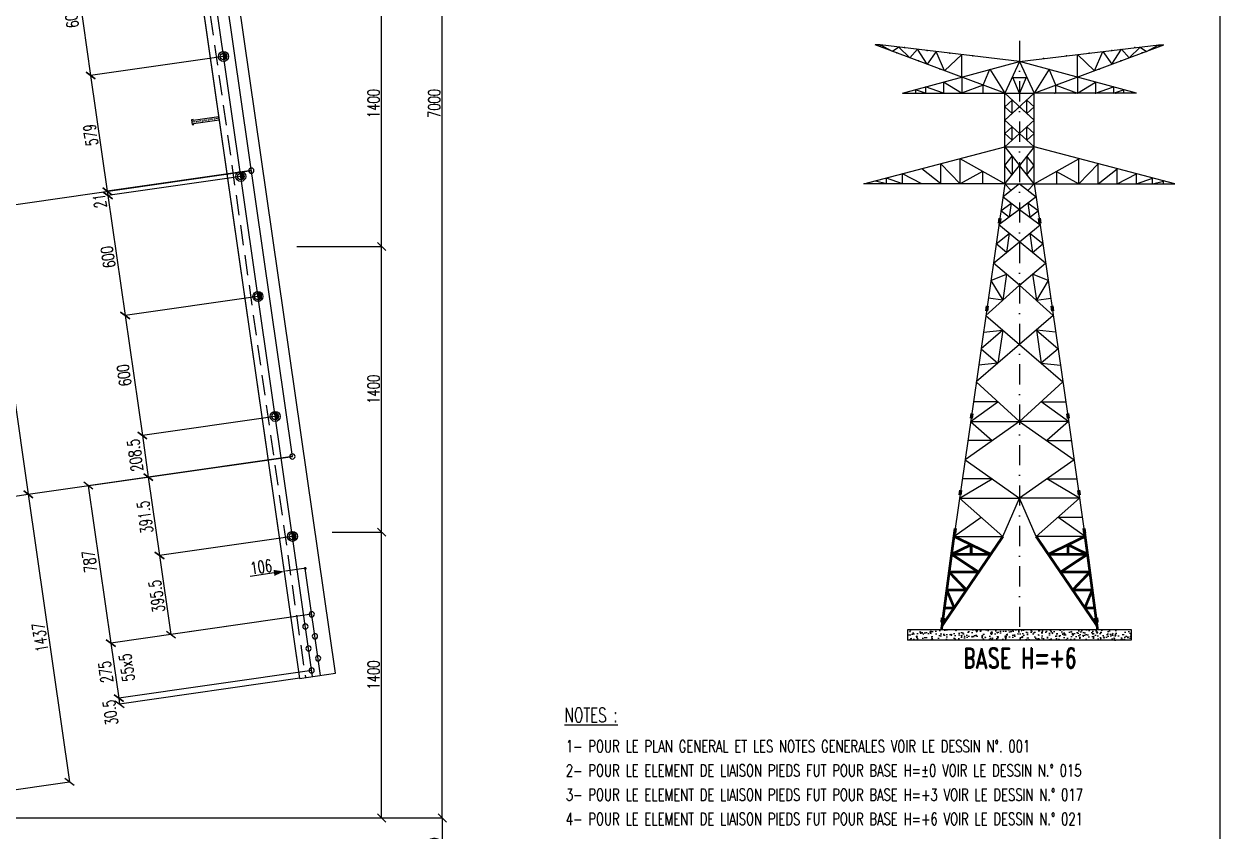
# Model space of a CAD drawing. Extents: x 106643 to 122863, y -59241 to -47761.
# Drawn here: x 116946 to 122863, y -56410 to -52414 of the extents above; entities that cross this region are included whole.
import ezdxf

# ---------------------------------------------------------------- set-up
doc = ezdxf.new("R2010")
doc.units = 0
doc.header["$LTSCALE"] = 200
doc.header["$MEASUREMENT"] = 0
doc.linetypes.add('DASHDOT', pattern=[1, 0.5, -0.25, 0, -0.25])
doc.linetypes.add('DASHED', pattern=[0.75, 0.5, -0.25])
doc.layers.get('0').update_dxf_attribs({"linetype": 'CONTINUOUS'})
for name, color, linetype in [('ASSI', 3, 'CONTINUOUS'), ('Echelon', 3, 'CONTINUOUS'), ('FORI', 2, 'CONTINUOUS'), ('LINEA_ANG', 2, 'CONTINUOUS'), ('LM', 7, 'CONTINUOUS'), ('LS', 7, 'CONTINUOUS'), ('MZ', 6, 'DASHDOT'), ('NOTATION', 2, 'CONTINUOUS'), ('QT_MAL', 7, 'CONTINUOUS'), ('QT_MPR', 7, 'CONTINUOUS'), ('QT_MSP', 7, 'CONTINUOUS'), ('TRAT-Y', 7, 'DASHED')]:
    doc.layers.add(name, color=color, linetype=linetype)
doc.styles.add('QUOTE', font='ROMANS8.SHX', dxfattribs={"width": 0.7})
doc.styles.add('RD', font='ROMAND8.SHX', dxfattribs={"width": 0.7})
doc.styles.add('RS', font='ROMANS8.shx', dxfattribs={"width": 0.7})
doc.styles.get("Standard").update_dxf_attribs({"font": 'ROMANS8.SHX', "width": 0.7})
doc.dimstyles.new('FRECCE1', dxfattribs={"dimtxt": 60, "dimasz": 6.66, "dimexe": 0, "dimexo": 0, "dimgap": 1, "dimtad": 1, "dimdec": 0, "dimzin": 0, "dimdsep": 46, "dimtxsty": 'RS', "dimblk1": 'QUOTP', "dimblk2": 'QUOTF', "dimsah": 1, "dimcen": 0, "dimclrd": 2, "dimclre": 2, "dimclrt": 7, "dimadec": 0, "dimazin": 0, "dimtfac": 1, "dimtdec": 0, "dimtix": 1, "dimtmove": 2, "dimatfit": 3, "dimldrblk": 'QUOTP', "dimfxl": 1, "dimtolj": 1, "dimtzin": 0, "dimarcsym": 0})
doc.dimstyles.new('TRATTO_20', dxfattribs={"dimscale": 0, "dimtxt": 60, "dimasz": 40, "dimexe": 0, "dimexo": 0, "dimgap": 10, "dimtad": 1, "dimrnd": 0.5, "dimdsep": 46, "dimtxsty": 'RS', "dimblk1": 'OBLIQUE', "dimblk2": 'OBLIQUE', "dimsah": 1, "dimcen": 0.09, "dimclrd": 2, "dimclre": 2, "dimclrt": 7, "dimadec": 0, "dimazin": 0, "dimtfac": 1, "dimtix": 1, "dimtmove": 2, "dimatfit": 3, "dimfxl": 1, "dimtolj": 1, "dimtzin": 0, "dimarcsym": 0})

# ---------------------------------------------------------------- blocks, each defined once
blk = doc.blocks.new('16')
blk.add_circle((0, 0), 1)
blk = doc.blocks.new('ASSE98')
blk.add_line((0, 0), (1, 0))
at = {"color": 7, "style": 'QUOTE', "width": 0.5, "flags": 1}
for tag, p in [('TI', (1.38308, 6.82731)), ('DI_S', (1.38308, 6.42178)), ('D_S', (1.38308, 6.02092)), ('E_S', (1.38308, 5.68065)), ('NFORI', (1.36454, 5.29792)), ('ALAR', (1.36349, 4.93246)), ('FAM', (1.3775, 4.54645)), ('ALA', (1.38308, 4.19257)), ('DISP2', (1.38308, 3.84971)), ('DISP1', (1.38308, 3.50686)), ('PINZAF', (1.38308, 3.164)), ('PINZAI', (1.38308, 2.82114)), ('TRP', (1.38308, 2.47829)), ('NP', (1.38308, 2.13543)), ('SV', (1.38308, 1.79257)), ('PESO', (1.38308, 1.44971)), ('QUA', (1.38308, 1.10686)), ('LUN', (1.38308, 0.764)), ('PROF', (1.38308, 0.42114)), ('POS', (1.38308, 0.07829))]:
    blk.add_attdef(tag, p, '', height=0.2, dxfattribs=at)
at = {"color": 7, "flags": 1}
for tag, p in [('LAV1', (3.07431, 6.82847)), ('LAV2', (3.07431, 6.49513)), ('LAV3', (3.07431, 6.1618)), ('LAV4', (3.07431, 5.82847)), ('LAV5', (3.07431, 5.49513)), ('LAV6', (3.07431, 5.1618)), ('LAV7', (3.07431, 4.82847)), ('LAV8', (3.07431, 4.49513)), ('LAV9', (3.07431, 4.1618)), ('LAV10', (3.07431, 3.82847))]:
    blk.add_attdef(tag, p, '', height=0.2, dxfattribs=at)
blk = doc.blocks.new('_OBLIQUE')
at = {"color": 0, "linetype": 'ByBlock'}
blk.add_line((-0.5, -0.5), (0.5, 0.5), dxfattribs=at)
blk = doc.blocks.new('*D24')
at = {"layer": 'QT_MPR', "color": 2, "lineweight": -2, "transparency": 16777216}
for p, q in [((115458.2, -53515.5), (116764.8, -53328)), ((116764.8, -53328), (116967.8, -54742.6)), ((115661.2, -54930.1), (116967.8, -54742.6))]:
    blk.add_line(p, q, dxfattribs=at)
at = {"layer": 'QT_MPR', "color": 2, "lineweight": -2, "transparency": 16777216, "xscale": 40, "yscale": 40, "zscale": 40}
for p, rotation in [((116764.8, -53328), 98.16615670567579), ((116967.8, -54742.6), 278.1661567056758)]:
    blk.add_blockref('_OBLIQUE', p, dxfattribs=dict(at, rotation=rotation))
at = {"layer": 'QT_MPR', "color": 7, "transparency": 16777216, "insert": (116819.3, -54036.6), "char_height": 60, "attachment_point": 5, "rotation": 98.16616, "style": 'RS'}
blk.add_mtext('\\A1;1429.5', dxfattribs=at)
blk = doc.blocks.new('*D23')
at = {"layer": 'QT_MPR', "color": 2, "lineweight": -2, "transparency": 16777216}
for p, q in [((115661.2, -54930.1), (116967.8, -54742.6)), ((116967.8, -54742.6), (117172, -56165.2)), ((115920.8, -56344.7), (117172, -56165.2))]:
    blk.add_line(p, q, dxfattribs=at)
at = {"layer": 'QT_MPR', "color": 2, "lineweight": -2, "transparency": 16777216, "xscale": 40, "yscale": 40, "zscale": 40}
for p, rotation in [((116967.8, -54742.6), 98.16615670567579), ((117172, -56165.2), 278.1661567056758)]:
    blk.add_blockref('_OBLIQUE', p, dxfattribs=dict(at, rotation=rotation))
at = {"layer": 'QT_MPR', "color": 7, "transparency": 16777216, "insert": (117026.8, -55450.9), "char_height": 60, "attachment_point": 5, "rotation": 98.16616, "style": 'RS'}
blk.add_mtext('\\A1;1437', dxfattribs=at)
blk = doc.blocks.new('*D45')
at = {"layer": 'QT_MPR', "color": 2, "lineweight": -2, "transparency": 16777216}
for p, q in [((118274.4, -54555.1), (117264.8, -54700)), ((117264.8, -54700), (117376.6, -55479.2)), ((118370.4, -55336.6), (117376.6, -55479.2))]:
    blk.add_line(p, q, dxfattribs=at)
at = {"layer": 'QT_MPR', "color": 2, "lineweight": -2, "transparency": 16777216, "xscale": 40, "yscale": 40, "zscale": 40}
for p, rotation in [((117264.8, -54700), 98.16615670567579), ((117376.6, -55479.2), 278.1661567056758)]:
    blk.add_blockref('_OBLIQUE', p, dxfattribs=dict(at, rotation=rotation))
at = {"layer": 'QT_MPR', "color": 7, "transparency": 16777216, "insert": (117271.2, -55075.2), "char_height": 60, "attachment_point": 5, "rotation": 98.16616, "style": 'RS'}
blk.add_mtext('\\A1;787', dxfattribs=at)
blk = doc.blocks.new('*D46')
at = {"layer": 'QT_MPR', "color": 2, "lineweight": -2, "transparency": 16777216}
for p, q in [((118370.4, -55336.6), (117376.6, -55479.2)), ((117376.6, -55479.2), (117415.7, -55751.4)), ((118369.9, -55614.5), (117415.7, -55751.4))]:
    blk.add_line(p, q, dxfattribs=at)
at = {"layer": 'QT_MPR', "color": 2, "lineweight": -2, "transparency": 16777216, "xscale": 40, "yscale": 40, "zscale": 40}
for p, rotation in [((117376.6, -55479.2), 98.16615670567579), ((117415.7, -55751.4), 278.1661567056758)]:
    blk.add_blockref('_OBLIQUE', p, dxfattribs=dict(at, rotation=rotation))
at = {"layer": 'QT_MPR', "color": 7, "transparency": 16777216, "insert": (117454.9, -55599.8), "char_height": 60, "attachment_point": 5, "rotation": 98.16616, "style": 'RS'}
blk.add_mtext('\\A1;55x5', dxfattribs=at)
blk = doc.blocks.new('*D47')
at = {"layer": 'QT_MPR', "color": 2, "lineweight": -2, "transparency": 16777216}
for p, q in [((118370.4, -55336.6), (117376.6, -55479.2)), ((117376.6, -55479.2), (117415.7, -55751.4)), ((118369.9, -55614.5), (117415.7, -55751.4))]:
    blk.add_line(p, q, dxfattribs=at)
at = {"layer": 'QT_MPR', "color": 2, "lineweight": -2, "transparency": 16777216, "xscale": 40, "yscale": 40, "zscale": 40}
for p, rotation in [((117376.6, -55479.2), 98.16615670567579), ((117415.7, -55751.4), 278.1661567056758)]:
    blk.add_blockref('_OBLIQUE', p, dxfattribs=dict(at, rotation=rotation))
at = {"layer": 'QT_MPR', "color": 7, "transparency": 16777216, "insert": (117350.9, -55621.9), "char_height": 60, "attachment_point": 5, "rotation": 98.16616, "style": 'RS'}
blk.add_mtext('\\A1;275', dxfattribs=at)
blk = doc.blocks.new('*D48')
at = {"layer": 'QT_MPR', "color": 2, "lineweight": -2, "transparency": 16777216}
for p, q in [((118369.9, -55614.5), (117415.7, -55751.4)), ((118310.8, -55653.2), (117419.9, -55781.1)), ((117415.7, -55751.4), (117419.9, -55781.1))]:
    blk.add_line(p, q, dxfattribs=at)
at = {"layer": 'QT_MPR', "color": 2, "lineweight": -2, "transparency": 16777216, "xscale": 40, "yscale": 40, "zscale": 40}
for p, rotation in [((117415.7, -55751.4), 98.16615670567579), ((117419.9, -55781.1), 278.1661567056758)]:
    blk.add_blockref('_OBLIQUE', p, dxfattribs=dict(at, rotation=rotation))
at = {"layer": 'QT_MPR', "color": 7, "transparency": 16777216, "insert": (117373.8, -55822.8), "char_height": 60, "attachment_point": 5, "rotation": 98.16616, "style": 'RS'}
blk.add_mtext('\\A1;30.5', dxfattribs=at)
blk = doc.blocks.new('*D65')
at = {"layer": 'LS', "color": 2, "lineweight": -2, "transparency": 16777216}
for p, q in [((115920.8, -56344.7), (119016, -56344.7)), ((119016, -56344.7), (119016, -56646.4)), ((118131.5, -56646.4), (119016, -56646.4))]:
    blk.add_line(p, q, dxfattribs=at)
at = {"layer": 'LS', "color": 2, "lineweight": -2, "transparency": 16777216, "xscale": 40, "yscale": 40, "zscale": 40}
for p, rotation in [((119016, -56344.7), 90), ((119016, -56646.4), 270)]:
    blk.add_blockref('_OBLIQUE', p, dxfattribs=dict(at, rotation=rotation))
at = {"layer": 'LS', "color": 7, "transparency": 16777216, "insert": (118976, -56495.6), "char_height": 60, "attachment_point": 5, "rotation": 90, "style": 'RS'}
blk.add_mtext('\\A1;300', dxfattribs=at)
blk = doc.blocks.new('*D66')
at = {"layer": 'LS', "color": 2, "lineweight": -2, "transparency": 16777216}
for p, q in [((118471.8, -54930.1), (118716, -54930.1)), ((118716, -56344.7), (118716, -54930.1)), ((115920.8, -56344.7), (118716, -56344.7))]:
    blk.add_line(p, q, dxfattribs=at)
at = {"layer": 'LS', "color": 2, "lineweight": -2, "transparency": 16777216, "xscale": 40, "yscale": 40, "zscale": 40}
for p, rotation in [((118716, -54930.1), 90), ((118716, -56344.7), 270)]:
    blk.add_blockref('_OBLIQUE', p, dxfattribs=dict(at, rotation=rotation))
at = {"layer": 'LS', "color": 7, "transparency": 16777216, "insert": (118676, -55637.4), "char_height": 60, "attachment_point": 5, "rotation": 90, "style": 'RS'}
blk.add_mtext('\\A1;1400', dxfattribs=at)
blk = doc.blocks.new('*D67')
at = {"layer": 'LS', "color": 2, "lineweight": -2, "transparency": 16777216}
for p, q in [((118296.6, -53515.5), (118716, -53515.5)), ((118716, -54930.1), (118716, -53515.5)), ((118471.8, -54930.1), (118716, -54930.1))]:
    blk.add_line(p, q, dxfattribs=at)
at = {"layer": 'LS', "color": 2, "lineweight": -2, "transparency": 16777216, "xscale": 40, "yscale": 40, "zscale": 40}
for p, rotation in [((118716, -53515.5), 90), ((118716, -54930.1), 270)]:
    blk.add_blockref('_OBLIQUE', p, dxfattribs=dict(at, rotation=rotation))
at = {"layer": 'LS', "color": 7, "transparency": 16777216, "insert": (118676, -54222.8), "char_height": 60, "attachment_point": 5, "rotation": 90, "style": 'RS'}
blk.add_mtext('\\A1;1400', dxfattribs=at)
blk = doc.blocks.new('*D68')
at = {"layer": 'LS', "color": 2, "lineweight": -2, "transparency": 16777216}
for p, q in [((118132.2, -52100.8), (118716, -52100.8)), ((118716, -53515.5), (118716, -52100.8)), ((118296.6, -53515.5), (118716, -53515.5))]:
    blk.add_line(p, q, dxfattribs=at)
at = {"layer": 'LS', "color": 2, "lineweight": -2, "transparency": 16777216, "xscale": 40, "yscale": 40, "zscale": 40}
for p, rotation in [((118716, -52100.8), 90), ((118716, -53515.5), 270)]:
    blk.add_blockref('_OBLIQUE', p, dxfattribs=dict(at, rotation=rotation))
at = {"layer": 'LS', "color": 7, "transparency": 16777216, "insert": (118676, -52808.1), "char_height": 60, "attachment_point": 5, "rotation": 90, "style": 'RS'}
blk.add_mtext('\\A1;1400', dxfattribs=at)
blk = doc.blocks.new('*D71')
at = {"layer": 'LS', "color": 2, "lineweight": -2, "transparency": 16777216}
for p, q in [((117753.7, -49271.5), (119016, -49271.5)), ((119016, -56344.7), (119016, -49271.5)), ((115920.8, -56344.7), (119016, -56344.7))]:
    blk.add_line(p, q, dxfattribs=at)
at = {"layer": 'LS', "color": 2, "lineweight": -2, "transparency": 16777216, "xscale": 40, "yscale": 40, "zscale": 40}
for p, rotation in [((119016, -49271.5), 90), ((119016, -56344.7), 270)]:
    blk.add_blockref('_OBLIQUE', p, dxfattribs=dict(at, rotation=rotation))
at = {"layer": 'LS', "color": 7, "transparency": 16777216, "insert": (118976, -52808.1), "char_height": 60, "attachment_point": 5, "rotation": 90, "style": 'RS'}
blk.add_mtext('\\A1;7000', dxfattribs=at)
blk = doc.blocks.new('P20')
at = {"color": 0}
for p, q in [((0, 0.98), (0.02, 1)), ((0, 0.94), (0.06, 1)), ((1, -0.01), (0, 0.99)), ((0, 0.89), (0.1, 0.99)), ((0, 0.85), (0.14, 0.99)), ((0, 0.8), (0.18, 0.98)), ((0, 0.76), (0.22, 0.98)), ((0, 0.71), (0.25, 0.97)), ((0, 0.67), (0.29, 0.96)), ((1, -0.05), (0, 0.95)), ((0, 0.62), (0.32, 0.95)), ((0, 0.58), (0.36, 0.93)), ((0, 0.53), (0.39, 0.92)), ((0, 0.49), (0.42, 0.91)), ((1, -0.09), (0, 0.9)), ((0, 0.44), (0.45, 0.89)), ((0, 0.4), (0.48, 0.88)), ((0.99, -0.13), (0, 0.86)), ((0, 0.35), (0.51, 0.86)), ((0, 0.31), (0.54, 0.84)), ((0, 0.26), (0.56, 0.83)), ((0.99, -0.17), (0, 0.81)), ((0, 0.22), (0.59, 0.81)), ((0, 0.17), (0.61, 0.79)), ((0.98, -0.21), (0, 0.77)), ((0, 0.13), (0.64, 0.77)), ((0, 0.08), (0.66, 0.75)), ((0, 0.04), (0.69, 0.73)), ((0.97, -0.25), (0, 0.72)), ((0, -0.01), (0.71, 0.7)), ((0.96, -0.28), (0, 0.68)), ((0, -0.05), (0.73, 0.68)), ((0, -0.1), (0.75, 0.66)), ((0.95, -0.32), (0, 0.63)), ((0, -0.14), (0.77, 0.63)), ((0, -0.19), (0.79, 0.61)), ((0.94, -0.35), (0, 0.59)), ((0, -0.23), (0.81, 0.58)), ((0, -0.28), (0.83, 0.56)), ((0.92, -0.38), (0, 0.54)), ((0, -0.32), (0.85, 0.53)), ((0.91, -0.41), (0, 0.5)), ((0, -0.36), (0.87, 0.5)), ((0, -0.41), (0.88, 0.47)), ((0.9, -0.44), (0, 0.45)), ((0, -0.45), (0.9, 0.44)), ((0.88, -0.47), (0, 0.41)), ((0, -0.5), (0.91, 0.41)), ((0, -0.54), (0.92, 0.38)), ((0.87, -0.5), (0, 0.36)), ((0, -0.59), (0.94, 0.35)), ((0.85, -0.53), (0, 0.32)), ((0, -0.63), (0.95, 0.31)), ((0, -0.68), (0.96, 0.28)), ((0.83, -0.56), (0, 0.27)), ((0, -0.72), (0.97, 0.25)), ((0.81, -0.58), (0, 0.23)), ((0, -0.77), (0.98, 0.21)), ((0.79, -0.61), (0, 0.18)), ((0, -0.81), (0.99, 0.17)), ((0.77, -0.63), (0, 0.14)), ((0, -0.86), (0.99, 0.13)), ((0.75, -0.66), (0, 0.09)), ((0, -0.9), (1, 0.09)), ((0.73, -0.68), (0, 0.05)), ((0, -0.95), (1, 0.05)), ((0.71, -0.7), (0, 0.01)), ((0, -0.99), (1, 0.01)), ((1, 0.04), (0.04, 1)), ((1, 0.09), (0.09, 1)), ((0.99, 0.14), (0.14, 0.99)), ((0.98, 0.19), (0.19, 0.98)), ((0.97, 0.25), (0.25, 0.97)), ((0.95, 0.31), (0.31, 0.95)), ((0.92, 0.38), (0.38, 0.92)), ((0.88, 0.47), (0.47, 0.88)), ((0.81, 0.59), (0.59, 0.81)), ((0.69, -0.73), (0, -0.04)), ((0.66, -0.75), (0, -0.08)), ((0.64, -0.77), (0, -0.13)), ((0.61, -0.79), (0, -0.17)), ((0.59, -0.81), (0, -0.22)), ((0.56, -0.83), (0, -0.26)), ((0.54, -0.84), (0, -0.31)), ((0.51, -0.86), (0, -0.35)), ((0.48, -0.88), (0, -0.4)), ((0.45, -0.89), (0, -0.44)), ((0.42, -0.91), (0, -0.49)), ((0.39, -0.92), (0, -0.53)), ((0.36, -0.93), (0, -0.58)), ((0.32, -0.95), (0, -0.62)), ((0.29, -0.96), (0, -0.67)), ((0.25, -0.97), (0, -0.71)), ((0.22, -0.98), (0, -0.76)), ((0.18, -0.98), (0, -0.8)), ((0.14, -0.99), (0, -0.85)), ((0.1, -0.99), (0, -0.89)), ((0.04, -1), (1, -0.04)), ((0.09, -1), (1, -0.09)), ((0.14, -0.99), (0.99, -0.14)), ((0.19, -0.98), (0.98, -0.19)), ((0.25, -0.97), (0.97, -0.25)), ((0.31, -0.95), (0.95, -0.31)), ((0.38, -0.92), (0.92, -0.38)), ((0.47, -0.88), (0.88, -0.47)), ((0.59, -0.81), (0.81, -0.59))]:
    blk.add_line(p, q, dxfattribs=at)
for radius in [1.5, 1]:
    blk.add_circle((0, 0), radius)
blk = doc.blocks.new('A$C6E393FD9')
at = {"layer": 'Echelon'}
blk.add_lwpolyline([(2.5, 0), (0, 19.8), (168.6, 41.4), (167.9, 47.2), (177.8, 48.5), (181.8, 17.1), (171.9, 15.8), (171.2, 21.6), (2.5, 0)], close=True, dxfattribs=at)
at = {"layer": 'MZ', "ltscale": 0.2}
blk.add_line((1.3, 9.9), (179.8, 32.8), dxfattribs=at)
blk = doc.blocks.new('*D140')
at = {"layer": 'QT_MSP', "color": 2, "lineweight": -2, "transparency": 16777216}
for p, q in [((117848.5, -51981.3), (117191.3, -52075.6)), ((117191.3, -52075.6), (117276.5, -52669.5)), ((117933.8, -52575.2), (117276.5, -52669.5))]:
    blk.add_line(p, q, dxfattribs=at)
at = {"layer": 'QT_MSP', "color": 2, "lineweight": -2, "transparency": 16777216, "xscale": 40, "yscale": 40, "zscale": 40}
for p, rotation in [((117191.3, -52075.6), 98.1661567056708), ((117276.5, -52669.5), 278.1661567056708)]:
    blk.add_blockref('_OBLIQUE', p, dxfattribs=dict(at, rotation=rotation))
at = {"layer": 'QT_MSP', "color": 7, "transparency": 16777216, "insert": (117181.5, -52380.5), "char_height": 60, "attachment_point": 5, "rotation": 98.16616, "style": 'RS'}
blk.add_mtext('\\A1;600', dxfattribs=at)
blk = doc.blocks.new('*D139')
at = {"layer": 'QT_MSP', "color": 2, "lineweight": -2, "transparency": 16777216}
for p, q in [((117933.8, -52575.2), (117276.5, -52669.5)), ((117276.5, -52669.5), (117358.7, -53242.7)), ((118071.4, -53140.5), (117358.7, -53242.7))]:
    blk.add_line(p, q, dxfattribs=at)
at = {"layer": 'QT_MSP', "color": 2, "lineweight": -2, "transparency": 16777216, "xscale": 40, "yscale": 40, "zscale": 40}
for p, rotation in [((117276.5, -52669.5), 98.1661567056708), ((117358.7, -53242.7), 278.1661567056708)]:
    blk.add_blockref('_OBLIQUE', p, dxfattribs=dict(at, rotation=rotation))
at = {"layer": 'QT_MSP', "color": 7, "transparency": 16777216, "insert": (117276.5, -52963.9), "char_height": 60, "attachment_point": 5, "rotation": 98.16616, "style": 'RS'}
blk.add_mtext('\\A1;579', dxfattribs=at)
blk = doc.blocks.new('*D146')
at = {"layer": 'QT_MSP', "color": 2, "lineweight": -2, "transparency": 16777216}
for p, q in [((118071.4, -53140.5), (117358.7, -53242.7)), ((118019, -53169.1), (117361.7, -53263.4)), ((117358.7, -53242.7), (117361.7, -53263.4))]:
    blk.add_line(p, q, dxfattribs=at)
at = {"layer": 'QT_MSP', "color": 2, "lineweight": -2, "transparency": 16777216, "xscale": 40, "yscale": 40, "zscale": 40}
for p, rotation in [((117358.7, -53242.7), 98.1661567056708), ((117361.7, -53263.4), 278.1661567056708)]:
    blk.add_blockref('_OBLIQUE', p, dxfattribs=dict(at, rotation=rotation))
at = {"layer": 'QT_MSP', "color": 7, "transparency": 16777216, "insert": (117321.7, -53290.3), "char_height": 60, "attachment_point": 5, "rotation": 98.16616, "style": 'RS'}
blk.add_mtext('\\A1;21', dxfattribs=at)
blk = doc.blocks.new('*D145')
at = {"layer": 'QT_MSP', "color": 2, "lineweight": -2, "transparency": 16777216}
for p, q in [((118019, -53169.1), (117361.7, -53263.4)), ((117361.7, -53263.4), (117446.9, -53857.3)), ((118104.2, -53763), (117446.9, -53857.3))]:
    blk.add_line(p, q, dxfattribs=at)
at = {"layer": 'QT_MSP', "color": 2, "lineweight": -2, "transparency": 16777216, "xscale": 40, "yscale": 40, "zscale": 40}
for p, rotation in [((117361.7, -53263.4), 98.1661567056708), ((117446.9, -53857.3), 278.1661567056708)]:
    blk.add_blockref('_OBLIQUE', p, dxfattribs=dict(at, rotation=rotation))
at = {"layer": 'QT_MSP', "color": 7, "transparency": 16777216, "insert": (117362.5, -53568.6), "char_height": 60, "attachment_point": 5, "rotation": 98.16616, "style": 'RS'}
blk.add_mtext('\\A1;600', dxfattribs=at)
blk = doc.blocks.new('*D148')
at = {"layer": 'QT_MSP', "color": 2, "lineweight": -2, "transparency": 16777216}
for p, q in [((118104.2, -53763), (117446.9, -53857.3)), ((117446.9, -53857.3), (117532.2, -54451.3)), ((118189.4, -54356.9), (117532.2, -54451.3))]:
    blk.add_line(p, q, dxfattribs=at)
at = {"layer": 'QT_MSP', "color": 2, "lineweight": -2, "transparency": 16777216, "xscale": 40, "yscale": 40, "zscale": 40}
for p, rotation in [((117446.9, -53857.3), 98.1661567056708), ((117532.2, -54451.3), 278.1661567056708)]:
    blk.add_blockref('_OBLIQUE', p, dxfattribs=dict(at, rotation=rotation))
at = {"layer": 'QT_MSP', "color": 7, "transparency": 16777216, "insert": (117441.5, -54153.4), "char_height": 60, "attachment_point": 5, "rotation": 98.16616, "style": 'RS'}
blk.add_mtext('\\A1;600', dxfattribs=at)
blk = doc.blocks.new('*D147')
at = {"layer": 'QT_MSP', "color": 2, "lineweight": -2, "transparency": 16777216}
for p, q in [((118189.4, -54356.9), (117532.2, -54451.3)), ((117532.2, -54451.3), (117561.7, -54657.4)), ((118274.4, -54555.1), (117561.7, -54657.4))]:
    blk.add_line(p, q, dxfattribs=at)
at = {"layer": 'QT_MSP', "color": 2, "lineweight": -2, "transparency": 16777216, "xscale": 40, "yscale": 40, "zscale": 40}
for p, rotation in [((117532.2, -54451.3), 98.1661567056708), ((117561.7, -54657.4), 278.1661567056708)]:
    blk.add_blockref('_OBLIQUE', p, dxfattribs=dict(at, rotation=rotation))
at = {"layer": 'QT_MSP', "color": 7, "transparency": 16777216, "insert": (117496.6, -54549.3), "char_height": 60, "attachment_point": 5, "rotation": 98.16616, "style": 'RS'}
blk.add_mtext('\\A1;208.5', dxfattribs=at)
blk = doc.blocks.new('*D153')
at = {"layer": 'QT_MSP', "color": 2, "lineweight": -2, "transparency": 16777216}
for p, q in [((118274.4, -54555.1), (117561.7, -54657.4)), ((117561.7, -54657.4), (117617.4, -55045.2)), ((118274.7, -54950.9), (117617.4, -55045.2))]:
    blk.add_line(p, q, dxfattribs=at)
at = {"layer": 'QT_MSP', "color": 2, "lineweight": -2, "transparency": 16777216, "xscale": 40, "yscale": 40, "zscale": 40}
for p, rotation in [((117561.7, -54657.4), 98.1661567056708), ((117617.4, -55045.2), 278.1661567056708)]:
    blk.add_blockref('_OBLIQUE', p, dxfattribs=dict(at, rotation=rotation))
at = {"layer": 'QT_MSP', "color": 7, "transparency": 16777216, "insert": (117544.9, -54855.3), "char_height": 60, "attachment_point": 5, "rotation": 98.16616, "style": 'RS'}
blk.add_mtext('\\A1;391.5', dxfattribs=at)
blk = doc.blocks.new('*D152')
at = {"layer": 'QT_MSP', "color": 2, "lineweight": -2, "transparency": 16777216}
for p, q in [((118274.7, -54950.9), (117617.4, -55045.2)), ((117617.4, -55045.2), (117673.6, -55436.6)), ((118370.4, -55336.6), (117673.6, -55436.6))]:
    blk.add_line(p, q, dxfattribs=at)
at = {"layer": 'QT_MSP', "color": 2, "lineweight": -2, "transparency": 16777216, "xscale": 40, "yscale": 40, "zscale": 40}
for p, rotation in [((117617.4, -55045.2), 98.1661567056708), ((117673.6, -55436.6), 278.1661567056708)]:
    blk.add_blockref('_OBLIQUE', p, dxfattribs=dict(at, rotation=rotation))
at = {"layer": 'QT_MSP', "color": 7, "transparency": 16777216, "insert": (117603.2, -55247), "char_height": 60, "attachment_point": 5, "rotation": 98.16616, "style": 'RS'}
blk.add_mtext('\\A1;395.5', dxfattribs=at)
blk = doc.blocks.new('QUOTP')
at = {"layer": 'ASSI', "color": 2, "const_width": 1.07}
blk.add_lwpolyline([(-0.53, 0, 1), (0.53, 0, 1)], format="xyb", close=True, dxfattribs=at)
blk = doc.blocks.new('QUOTF')
at = {"layer": 'LS', "color": 2}
blk.add_line((7.5, 0), (25.5, 0), dxfattribs=at)
blk.add_solid([(7.5, 2.25), (0, 0), (7.5, -2.25)], dxfattribs=at)
blk = doc.blocks.new('*D199')
at = {"layer": 'QT_MAL', "color": 2, "lineweight": -2, "transparency": 16777216}
blk.add_line((118331.2, -55110.5), (118239.5, -55123.7), dxfattribs=at)
at = {"layer": 'QT_MAL', "color": 2, "lineweight": -2, "transparency": 16777216, "xscale": 6.66, "yscale": 6.66, "zscale": 6.66}
for name, p, rotation in [('QUOTF', (118232.9, -55124.6), 188.1661567056749), ('QUOTP', (118337.8, -55109.6), 8.166156705674934)]:
    blk.add_blockref(name, p, dxfattribs=dict(at, rotation=rotation))
at = {"layer": 'QT_MAL', "color": 7, "transparency": 16777216, "insert": (118119.8, -55102.1), "char_height": 60, "attachment_point": 5, "rotation": 8.16616, "style": 'RS'}
blk.add_mtext('\\A1;106', dxfattribs=at)

msp = doc.modelspace()

# ---------------------------------------------------------------- hatches: boundary and pattern name
at = {"layer": 'LS'}
h = msp.add_hatch(dxfattribs=at)
h.set_pattern_fill('AR-CONC', color=3, scale=7.110105, style=0)
h.set_pattern_definition([(50, (99225.194, -59907.42), (50.997955, -4.46174), [5.33258, -58.65837]), (355, (99225.194, -59907.42), (-9.86537, 53.48165), [4.26606, -46.9267]), (100.4514, (99229.443, -59907.794), (41.13263, 49.01988), [4.532, -49.85194]), (46.1842, (99225.194, -59893.2), (75.88196, -11.76858), [7.99887, -87.98755]), (96.6356, (99231.52, -59894.18), (66.4555, 69.2608), [6.798, -74.7779]), (351.1842, (99225.19, -59893.2), (66.45545, 69.26086), [6.3991, -70.39004]), (21, (99232.304, -59896.757), (42.44072, -28.62663), [5.33258, -58.65837]), (326, (99232.304, -59896.757), (17.29998, 51.55893), [4.26606, -46.9267]), (71.4514, (99235.84, -59899.142), (59.74071, 22.93226), [4.532, -49.85194]), (37.5, (99225.194, -59907.422), (0.864579, 23.669104), [0, -46.357888, 0, -47.637706, 0, -47.10445]), (7.5, (99225.194, -59907.422), (18.704522, 28.043089), [0, -27.160603, 0, -45.291372, 0, -17.953016]), (327.5, (99209.338, -59907.422), (37.955338, -1.603675), [0, -17.775264, 0, -55.458822, 0, -73.58959]), (317.5, (99202.228, -59907.422), (41.46515, 7.11757), [0, -23.107843, 0, -36.830346, 0, -52.259275])])
h.paths.add_polyline_path([(122423.374, -55412.226), (121319.504, -55412.226), (121319.504, -55464.052), (122423.374, -55464.052)])

# ---------------------------------------------------------------- linework, layer by layer
at = {"color": 6, "ltscale": 0.01}
for p, q in [((121182.559, -52517.666), (121157.279, -52517.666)), ((121798.759, -52757.826), (121157.279, -52517.666)), ((121871.439, -52599.826), (121182.559, -52517.666)), ((121243.814, -52550.064), (121182.559, -52517.666)), ((121182.559, -52517.666), (121182.559, -52527.13)), ((121274.974, -52528.688), (121243.814, -52550.064)), ((121329.177, -52582.022), (121274.974, -52528.688)), ((121367.389, -52539.71), (121329.177, -52582.022)), ((121414.539, -52613.98), (121367.389, -52539.71)), ((121871.439, -52599.826), (122560.319, -52517.666)), ((121944.119, -52757.826), (122585.599, -52517.666)), ((122328.338, -52613.98), (122375.489, -52539.71)), ((122375.489, -52539.71), (122413.701, -52582.022)), ((122413.701, -52582.022), (122467.904, -52528.688)), ((122467.904, -52528.688), (122499.063, -52550.064)), ((122499.063, -52550.064), (122560.319, -52517.666)), ((122560.319, -52517.666), (122585.599, -52517.666)), ((122560.319, -52517.666), (122560.319, -52527.13)), ((121293.159, -52757.826), (121871.439, -52599.826)), ((121459.804, -52550.732), (121414.539, -52613.98)), ((121499.902, -52645.939), (121459.804, -52550.732)), ((121585.264, -52566.122), (121499.902, -52645.939)), ((121585.264, -52677.897), (121585.264, -52565.825)), ((121871.439, -52599.826), (121798.759, -52757.826)), ((122449.719, -52757.826), (121871.439, -52599.826)), ((121871.439, -52599.826), (121944.119, -52757.826)), ((122157.613, -52677.897), (122157.613, -52565.825)), ((122157.613, -52566.122), (122242.976, -52645.939)), ((122242.976, -52645.939), (122283.074, -52550.732)), ((122283.074, -52550.732), (122328.338, -52613.98)), ((121691.425, -52717.642), (121724.605, -52638.642)), ((121724.605, -52638.642), (121798.759, -52757.826)), ((122018.273, -52638.642), (121944.119, -52757.826)), ((122051.453, -52717.642), (122018.273, -52638.642)), ((121584.091, -52757.826), (121495.399, -52701.959)), ((121495.399, -52701.959), (121495.399, -52757.826)), ((121691.846, -52717.799), (121584.091, -52757.826)), ((121585.264, -52677.134), (121585.264, -52757.826)), ((121692.012, -52757.826), (121691.846, -52717.799)), ((121692.012, -52757.826), (121691.846, -52717.799)), ((121871.439, -52757.826), (121838.259, -52678.826)), ((121838.259, -52678.826), (121904.619, -52678.826)), ((121904.619, -52678.826), (121871.439, -52757.826)), ((122050.866, -52757.826), (122051.032, -52717.799)), ((122051.032, -52717.799), (122158.786, -52757.826)), ((122157.613, -52677.134), (122157.613, -52757.826)), ((122158.786, -52757.826), (122247.479, -52701.959)), ((122247.479, -52701.959), (122247.479, -52757.826)), ((121293.159, -52757.826), (121798.759, -52757.826)), ((121356.359, -52740.367), (121356.359, -52757.826)), ((121406.919, -52757.826), (121356.359, -52740.367)), ((121495.399, -52757.826), (121406.919, -52726.401)), ((121406.919, -52726.401), (121406.919, -52757.826)), ((121798.759, -53206.546), (121798.759, -52757.826)), ((121798.759, -52757.826), (121944.119, -52757.826)), ((121798.759, -52757.826), (121944.119, -52890.546)), ((121798.759, -52890.546), (121944.119, -52757.826)), ((121798.759, -52757.826), (121944.119, -52757.826)), ((121944.119, -53206.546), (121944.119, -52757.826)), ((122449.719, -52757.826), (121944.119, -52757.826)), ((122247.479, -52757.826), (122335.959, -52726.401)), ((122335.959, -52726.401), (122335.959, -52757.826)), ((122335.959, -52757.826), (122386.519, -52740.367)), ((122386.519, -52740.367), (122386.519, -52757.826)), ((121835.099, -52791.006), (121798.759, -52824.186)), ((121835.099, -52791.006), (121798.759, -52824.186)), ((121798.759, -52890.546), (121871.439, -52824.186)), ((121798.759, -52824.186), (121835.099, -52857.366)), ((121835.099, -52857.366), (121835.099, -52791.006)), ((121835.099, -52857.366), (121835.099, -52791.006)), ((121944.119, -52890.546), (121871.439, -52824.186)), ((121907.779, -52791.006), (121944.119, -52824.186)), ((121907.779, -52857.366), (121907.779, -52791.006)), ((121907.779, -52791.006), (121944.119, -52824.186)), ((121907.779, -52857.366), (121907.779, -52791.006)), ((121944.119, -52824.186), (121907.779, -52857.366)), ((121871.439, -52956.906), (121798.759, -52890.546)), ((121871.439, -52956.906), (121944.119, -52890.546)), ((121835.099, -52923.726), (121798.759, -52956.906)), ((121871.439, -52956.906), (121798.759, -53023.266)), ((121798.759, -52956.906), (121835.099, -52990.086)), ((121835.099, -52990.086), (121835.099, -52923.726)), ((121871.439, -52956.906), (121944.119, -53023.266)), ((121907.779, -52923.726), (121944.119, -52956.906)), ((121907.779, -52990.086), (121907.779, -52923.726)), ((121944.119, -52956.906), (121907.779, -52990.086)), ((121100.399, -53206.546), (121798.759, -53023.266)), ((121794.809, -53023.266), (121944.119, -53023.266)), ((121798.759, -53023.266), (121871.439, -53114.906)), ((121798.759, -53114.906), (121835.099, -53069.086)), ((121835.099, -53069.086), (121835.099, -53160.726)), ((121944.119, -53023.266), (121871.439, -53114.906)), ((121944.119, -53114.906), (121907.779, -53069.086)), ((121907.779, -53069.086), (121907.779, -53160.726)), ((122639.319, -53206.546), (121944.119, -53023.266)), ((121482.759, -53206.546), (121387.959, -53131.568)), ((121482.759, -53206.546), (121482.759, -53106.575)), ((121577.559, -53206.546), (121482.759, -53106.575)), ((121577.559, -53206.546), (121577.559, -53081.582)), ((121798.759, -53206.546), (121577.559, -53081.582)), ((121798.759, -53206.546), (121871.439, -53114.906)), ((121835.099, -53160.726), (121798.759, -53114.906)), ((121944.119, -53206.546), (121871.439, -53114.906)), ((121907.779, -53160.726), (121944.119, -53114.906)), ((121944.119, -53206.546), (122165.319, -53081.582)), ((122165.319, -53206.546), (122165.319, -53081.582)), ((122165.319, -53206.546), (122260.119, -53106.575)), ((122260.119, -53206.546), (122260.119, -53106.575)), ((122260.119, -53206.546), (122354.919, -53131.568)), ((122354.919, -53206.546), (122354.919, -53131.568)), ((121214.159, -53206.546), (121158.859, -53191.967)), ((121214.159, -53206.546), (121214.159, -53177.388)), ((121293.159, -53206.546), (121214.159, -53177.388)), ((121293.159, -53206.546), (121293.159, -53156.561)), ((121387.959, -53206.546), (121293.159, -53156.561)), ((121688.159, -53144.064), (121577.559, -53206.546)), ((121688.159, -53144.064), (121688.159, -53206.546)), ((122054.719, -53144.064), (122165.319, -53206.546)), ((122054.719, -53144.064), (122054.719, -53206.546)), ((122354.919, -53206.546), (122449.719, -53156.561)), ((122449.719, -53206.546), (122449.719, -53156.561)), ((122449.719, -53206.546), (122528.719, -53177.388)), ((122528.719, -53206.546), (122528.719, -53177.388)), ((122528.719, -53206.546), (122584.019, -53191.967)), ((122584.019, -53206.546), (122584.019, -53191.967)), ((121798.759, -53206.546), (121100.399, -53206.546)), ((121798.759, -53206.546), (121633.056, -54354.507)), ((121871.439, -53206.546), (121789.636, -53269.746)), ((121798.759, -53206.546), (121830.538, -53238.146)), ((121798.759, -53206.546), (121944.119, -53206.546)), ((121871.439, -53206.546), (121953.241, -53269.746)), ((121944.119, -53206.546), (121912.34, -53238.146)), ((121944.119, -53206.546), (122109.822, -54354.507)), ((121944.119, -53206.546), (122639.319, -53206.546)), ((121779.601, -53339.266), (121830.538, -53300.945)), ((121789.636, -53269.746), (121871.439, -53332.143)), ((121830.538, -53300.945), (121820.503, -53370.465)), ((121953.241, -53269.746), (121871.439, -53332.143)), ((121963.276, -53339.266), (121912.34, -53300.945)), ((121912.34, -53300.945), (121922.375, -53370.465)), ((121871.439, -53332.143), (121769.566, -53408.786)), ((121820.503, -53370.465), (121779.601, -53339.266)), ((121871.439, -53332.143), (121973.311, -53408.786)), ((121922.375, -53370.465), (121963.276, -53339.266)), ((121769.286, -53376.563), (121765.842, -53400.427)), ((121871.439, -53492.923), (121769.566, -53408.786)), ((121779.295, -53378.008), (121775.85, -53401.872)), ((121871.439, -53492.923), (121973.311, -53408.786)), ((121963.583, -53378.008), (121967.028, -53401.872)), ((121973.591, -53376.563), (121977.036, -53400.427)), ((121755.883, -53503.586), (121820.503, -53450.855)), ((121820.503, -53450.855), (121806.819, -53545.655)), ((121986.995, -53503.586), (121922.375, -53450.855)), ((121922.375, -53450.855), (121936.059, -53545.655)), ((121742.199, -53598.386), (121871.439, -53492.923)), ((121806.819, -53545.655), (121755.883, -53503.586)), ((122000.679, -53598.386), (121871.439, -53492.923)), ((121936.059, -53545.655), (121986.995, -53503.586)), ((121871.439, -53706.695), (121742.199, -53598.386)), ((121871.439, -53706.695), (122000.679, -53598.386)), ((121729.724, -53684.807), (121806.819, -53652.54)), ((121806.819, -53652.54), (121788.107, -53782.172)), ((122013.154, -53684.807), (121936.059, -53652.54)), ((121936.059, -53652.54), (121954.771, -53782.172)), ((121704.775, -53857.65), (121871.439, -53706.695)), ((121729.724, -53684.807), (121788.107, -53782.172)), ((122038.103, -53857.65), (121871.439, -53706.695)), ((122013.154, -53684.807), (121954.771, -53782.172)), ((121788.107, -53782.172), (121717.25, -53771.229)), ((121954.771, -53782.172), (122025.628, -53771.229)), ((121706.656, -53810.457), (121703.211, -53834.321)), ((121716.664, -53811.902), (121713.219, -53835.766)), ((122026.214, -53811.902), (122029.658, -53835.766)), ((122036.222, -53810.457), (122039.667, -53834.321)), ((121704.775, -53857.65), (121871.439, -54001.499)), ((122038.103, -53857.65), (121871.439, -54001.499)), ((121788.107, -53929.574), (121681.056, -54021.97)), ((121692.916, -53939.81), (121788.107, -53929.574)), ((121788.107, -53929.574), (121764.388, -54093.894)), ((122049.962, -53939.81), (121954.771, -53929.574)), ((121954.771, -53929.574), (122061.821, -54021.97)), ((121954.771, -53929.574), (121978.49, -54093.894)), ((121871.439, -54001.499), (121657.337, -54186.29)), ((121681.056, -54021.97), (121764.388, -54093.894)), ((121871.439, -54001.499), (122085.54, -54186.29)), ((122061.821, -54021.97), (121978.49, -54093.894)), ((121764.388, -54093.894), (121669.197, -54104.13)), ((121978.49, -54093.894), (122073.681, -54104.13)), ((121657.337, -54186.29), (121871.439, -54382.066)), ((122085.54, -54186.29), (121871.439, -54382.066)), ((121629.078, -54382.066), (121764.388, -54284.178)), ((121764.388, -54284.178), (121643.208, -54284.178)), ((122113.8, -54382.066), (121978.49, -54284.178)), ((121978.49, -54284.178), (122099.67, -54284.178)), ((121629.847, -54342.575), (121626.402, -54366.439)), ((121629.847, -54342.575), (121626.402, -54366.439)), ((121629.847, -54342.575), (121626.402, -54366.439)), ((121639.855, -54344.02), (121636.411, -54367.884)), ((121639.855, -54344.02), (121636.411, -54367.884)), ((121639.855, -54344.02), (121636.411, -54367.884)), ((122103.022, -54344.02), (122106.467, -54367.884)), ((122103.022, -54344.02), (122106.467, -54367.884)), ((122103.022, -54344.02), (122106.467, -54367.884)), ((122109.822, -54354.507), (122191.894, -54923.091)), ((122113.031, -54342.575), (122116.475, -54366.439)), ((122113.031, -54342.575), (122116.475, -54366.439)), ((122113.031, -54342.575), (122116.475, -54366.439)), ((121871.439, -54382.066), (121601.71, -54571.666)), ((121629.078, -54382.066), (121871.439, -54382.066)), ((121629.078, -54382.066), (121736.575, -54476.866)), ((121629.078, -54382.066), (121871.439, -54382.066)), ((121629.078, -54382.066), (121871.439, -54382.066)), ((122113.8, -54382.066), (121871.439, -54382.066)), ((121871.439, -54382.066), (122141.167, -54571.666)), ((122113.8, -54382.066), (121871.439, -54382.066)), ((122113.8, -54382.066), (121871.439, -54382.066)), ((122113.8, -54382.066), (122006.303, -54476.866)), ((121736.575, -54476.866), (121615.394, -54476.866)), ((122006.303, -54476.866), (122127.484, -54476.866)), ((121601.71, -54571.666), (121871.439, -54761.266)), ((122141.167, -54571.666), (121871.439, -54761.266)), ((121574.342, -54761.266), (121736.575, -54666.466)), ((121736.575, -54666.466), (121588.026, -54666.466)), ((122168.535, -54761.266), (122006.303, -54666.466)), ((122006.303, -54666.466), (122154.851, -54666.466)), ((121575.143, -54721.559), (121571.698, -54745.423)), ((121585.151, -54723.003), (121581.706, -54746.867)), ((122157.727, -54723.003), (122161.171, -54746.867)), ((122167.735, -54721.559), (122171.18, -54745.423)), ((121789.335, -54950.866), (121574.342, -54761.266)), ((121574.342, -54761.266), (121871.439, -54761.266)), ((121789.335, -54950.866), (121871.439, -54761.266)), ((122168.535, -54761.266), (121871.439, -54761.266)), ((121953.542, -54950.866), (121871.439, -54761.266)), ((121953.542, -54950.866), (122168.535, -54761.266)), ((121546.975, -54950.866), (121681.839, -54856.066)), ((121546.975, -54950.866), (121681.839, -54856.066)), ((122195.903, -54950.866), (122061.039, -54856.066)), ((122061.039, -54856.066), (122182.219, -54856.066)), ((122195.903, -54950.866), (122061.039, -54856.066)), ((122061.039, -54856.066), (122182.219, -54856.066)), ((121547.775, -54911.159), (121544.33, -54935.023)), ((121546.975, -54950.866), (121789.335, -54950.866)), ((121557.783, -54912.603), (121554.338, -54936.467)), ((122195.903, -54950.866), (121953.542, -54950.866)), ((122185.095, -54912.603), (122188.539, -54936.467)), ((122195.103, -54911.159), (122198.548, -54935.023))]:
    msp.add_line(p, q, dxfattribs=at)
msp.add_lwpolyline([(121633.056, -54354.507), (121550.984, -54923.091)], dxfattribs=at)
for p in [(121301.586, -52531.359), (122441.292, -52531.359), (121264.192, -52557.693), (121371.106, -52597.719), (121371.106, -52597.719), (121414.292, -52545.053), (121414.292, -52545.053), (121414.292, -52545.053), (121414.292, -52545.053), (121526.999, -52558.746), (121526.999, -52558.746), (121526.999, -52558.746), (121526.999, -52558.746), (121639.706, -52572.439), (121990.466, -52586.133), (122103.172, -52572.439), (122215.879, -52558.746), (122215.879, -52558.746), (122328.586, -52545.053), (122328.586, -52545.053), (122371.772, -52597.719), (122478.686, -52557.693), (121478.019, -52637.746), (121478.019, -52637.746), (122264.859, -52637.746), (122051.032, -52717.799), (122045.239, -52757.826), (122146.359, -52757.826), (122247.479, -52757.826), (122335.327, -52726.226), (122348.599, -52757.826)]:
    msp.add_point(p, dxfattribs=at)
at = {"layer": 'LINEA_ANG'}
for p, q in [((118486.99, -55627.961), (117441.26, -48340.61)), ((117263.085, -48366.178), (118308.815, -55653.529)), ((118308.815, -55653.529), (118486.99, -55627.961))]:
    msp.add_line(p, q, dxfattribs=at)
at = {"layer": 'LS', "color": 6}
for p, q in [((118374.255, -55644.913), (117328.525, -48357.561)), ((118274.442, -54555.106), (117449.984, -48809.728)), ((118413.849, -55639.231), (118337.993, -55110.612))]:
    msp.add_line(p, q, dxfattribs=at)
at = {"layer": 'LS', "color": 2}
for p, q in [((116764.826, -53327.964), (118071.442, -53140.465)), ((116967.826, -54742.605), (118274.442, -54555.106))]:
    msp.add_line(p, q, dxfattribs=at)
at = {"layer": 'LS', "color": 3}
for p, q in [((121535.192, -55039.346), (121632.137, -54992.244)), ((122207.685, -55039.346), (122110.741, -54992.244))]:
    msp.add_line(p, q, dxfattribs=at)
at = {"layer": 'LS', "color": 8}
msp.add_lwpolyline([(106643.467, -47761.325), (106643.467, -59241.325), (119363.467, -59241.325), (119363.467, -57641.325), (122863.467, -57641.325), (122863.467, -47761.325), (106643.467, -47761.325)], close=True, dxfattribs=at)
at = {"layer": 'LS', "color": 3, "const_width": 13.333}
for points in [[(121550.644, -54923.307), (121485.538, -55412.226)], [(121789.335, -54950.866), (121488.063, -55393.266)], [(121546.975, -54950.866), (121729.081, -55039.346)], [(121953.542, -54950.866), (122254.815, -55393.266)], [(122195.903, -54950.866), (122013.797, -55039.346)], [(122192.233, -54923.307), (122257.339, -55412.226)], [(121632.137, -54992.244), (121535.192, -55039.346)], [(121632.137, -55039.346), (121632.137, -54992.244)], [(122110.741, -55039.346), (122110.741, -54992.244)], [(122110.741, -54992.244), (122207.685, -55039.346)], [(121535.192, -55039.346), (121729.081, -55039.346)], [(121535.192, -55039.346), (121668.826, -55127.826)], [(122207.685, -55039.346), (122013.797, -55039.346)], [(122207.685, -55039.346), (122074.051, -55127.826)], [(121523.41, -55127.826), (121668.826, -55127.826)], [(121523.41, -55127.826), (121608.572, -55216.306)], [(122219.468, -55127.826), (122074.051, -55127.826)], [(122219.468, -55127.826), (122134.306, -55216.306)], [(121511.628, -55216.306), (121608.572, -55216.306)], [(121511.628, -55216.306), (121548.318, -55304.786)], [(122231.25, -55216.306), (122134.306, -55216.306)], [(122231.25, -55216.306), (122194.56, -55304.786)], [(121499.845, -55304.786), (121548.318, -55304.786)], [(122243.032, -55304.786), (122194.56, -55304.786)], [(121488.863, -55353.559), (121485.419, -55377.423)], [(121498.872, -55355.003), (121495.427, -55378.867)], [(122244.006, -55355.003), (122247.451, -55378.867)], [(122254.014, -55353.559), (122257.459, -55377.423)]]:
    msp.add_lwpolyline(points, dxfattribs=at)
at = {"layer": 'LS', "color": 3}
msp.add_lwpolyline([(121319.504, -55412.226), (122423.374, -55412.226), (122423.374, -55464.052), (121319.504, -55464.052)], close=True, dxfattribs=at)
at = {"layer": 'MZ'}
msp.add_line((121871.439, -52497.549), (121871.439, -55412.226), dxfattribs=at)
at = {"layer": 'TRAT-Y'}
msp.add_line((117292.781, -48361.916), (118338.511, -55649.268), dxfattribs=at)

# ---------------------------------------------------------------- block references
at = {"layer": 'ASSI', "xscale": 7361.999999999999, "rotation": 278.1661567056709}
msp.add_blockref('ASSE98', (117263.085, -48366.178), dxfattribs=at)
at = {"layer": 'FORI'}
for name, p, xscale, yscale, zscale, rotation in [('P20', (117933.752, -52575.192), 16.5, 16.5, 16.5, 7.543052222774039), ('16', (118071.442, -53140.465), -13, 13, 13, 16.33231341134668), ('P20', (118018.978, -53169.108), 16.5, 16.5, 16.5, 7.543052222774039), ('P20', (118104.205, -53763.024), 16.5, 16.5, 16.5, 7.543052222774039), ('P20', (118189.432, -54356.94), 16.5, 16.5, 16.5, 7.543052222774039), ('16', (118274.442, -54555.106), -13, 13, 13, 16.33231341134668), ('P20', (118274.658, -54950.857), 16.5, 16.5, 16.5, 7.543052222774039), ('16', (118370.417, -55336.565), -13, 13, 13, 16.33231341134668), ('16', (118338.635, -55396.689), -13, 13, 13, 16.33231341134668), ('16', (118386.042, -55445.45), -13, 13, 13, 16.33231341134668), ('16', (118354.26, -55505.574), -13, 13, 13, 16.33231341134668), ('16', (118401.666, -55554.334), -13, 13, 13, 16.33231341134668), ('16', (118369.885, -55614.458), -13, 13, 13, 16.33231341134668)]:
    msp.add_blockref(name, p, dxfattribs=dict(at, xscale=xscale, yscale=yscale, zscale=zscale, rotation=rotation))
at = {"layer": 'LS', "color": 6, "xscale": -0.7500000000000001, "yscale": 0.7500000000000001, "zscale": 0.75, "rotation": 15.46336600834773}
msp.add_blockref('A$C6E393FD9', (117913.936, -52888.441), dxfattribs=at)

# ---------------------------------------------------------------- texts
at = {"layer": 'LM', "style": 'RS', "width": 0.7}
for s, p in [('1- POUR LE PLAN GENERAL ET LES NOTES GENERALES VOIR LE DESSIN N%%D. 001', (119627.275, -56019.66)), ('2- POUR LE ELEMENT DE LIAISON PIEDS FUT POUR BASE H=%%P0 VOIR LE DESSIN N.° 015', (119627.275, -56139.66)), ('3- POUR LE ELEMENT DE LIAISON PIEDS FUT POUR BASE H=+3 VOIR LE DESSIN N.° 017', (119627.275, -56259.66)), ('4- POUR LE ELEMENT DE LIAISON PIEDS FUT POUR BASE H=+6 VOIR LE DESSIN N.° 021', (119627.275, -56379.66))]:
    msp.add_text(s, height=60, dxfattribs=at).set_placement(p)
at = {"layer": 'LS', "color": 3, "insert": (121873.837, -55553.416), "char_height": 100, "attachment_point": 5, "style": 'RD'}
msp.add_mtext('BASE H=+6', dxfattribs=at)
at = {"layer": 'NOTATION', "color": 7, "style": 'RS', "width": 0.7}
msp.add_text('%%uNOTES :', height=70, dxfattribs=at).set_placement((119621.119, -55869.858))

# ---------------------------------------------------------------- dimensions: what is measured, and where the dimension line sits
at = {"layer": 'LS', "color": 6}
for base, p1, p2, text, picture, middle in [((119016.029, -49271.539), (115920.784, -56344.744), (117753.728, -49271.539), '7000', '*D71', (118976.029, -52808.142)), ((118716.029, -52100.821), (118296.634, -53515.462), (118132.151, -52100.821), '1400', '*D68', (118676.029, -52808.142)), ((118716.029, -53515.462), (118471.818, -54930.103), (118296.634, -53515.462), '1400', '*D67', (118676.029, -54222.783)), ((118716.029, -54930.103), (115920.784, -56344.744), (118471.818, -54930.103), '1400', '*D66', (118676.029, -55637.424)), ((119016.029, -56646.444), (115920.784, -56344.744), (118131.469, -56646.444), '300', '*D65', (118976.029, -56495.594))]:
    dim = msp.add_linear_dim(base=base, p1=p1, p2=p2, angle=90, text=text, dimstyle='TRATTO_20', override={"dimscale": 1}, dxfattribs=at)
    dim.commit()
    dim.dimension.update_dxf_attribs({"geometry": picture, "text_midpoint": middle})
at = {"layer": 'QT_MAL'}
dim = msp.add_linear_dim(base=(118232.917, -55124.619), p1=(118337.842, -55109.562), p2=(118232.917, -55124.619), angle=188.1661567, dimstyle='FRECCE1', dxfattribs=at)
dim.commit()
dim.dimension.update_dxf_attribs({"geometry": '*D199', "text_midpoint": (118119.803, -55102.069), "dimtype": 160})
at = {"layer": 'QT_MPR'}
for base, p1, p2, text, picture, middle in [((116967.826, -54742.605), (115458.211, -53515.462), (115661.211, -54930.103), '1429.5', '*D24', (116819.279, -54036.638)), ((117376.597, -55479.178), (118274.442, -54555.106), (118370.417, -55336.565), '787', '*D45', (117271.172, -55075.221)), ((117171.968, -56165.2), (115661.211, -54930.103), (115920.784, -56344.744), '1437', '*D23', (117026.804, -55450.938)), ((117415.659, -55751.389), (118370.417, -55336.565), (118369.885, -55614.458), '275', '*D47', (117350.908, -55621.94)), ((117415.659, -55751.389), (118370.417, -55336.565), (118369.885, -55614.458), '55x5', '*D46', (117454.915, -55599.83)), ((117419.92, -55781.085), (118369.885, -55614.458), (118310.795, -55653.245), '30.5', '*D48', (117373.813, -55822.801))]:
    dim = msp.add_linear_dim(base=base, p1=p1, p2=p2, angle=98.1661567, text=text, dimstyle='TRATTO_20', override={"dimscale": 1}, dxfattribs=at)
    dim.commit()
    dim.dimension.update_dxf_attribs({"geometry": picture, "text_midpoint": middle, "dimtype": 160})
at = {"layer": 'QT_MSP'}
for base, p1, p2, text, picture, middle in [((117276.485, -52669.509), (117848.525, -51981.276), (117933.752, -52575.192), '600', '*D140', (117181.492, -52380.467)), ((117358.742, -53242.737), (117933.752, -52575.192), (118071.442, -53140.465), '579', '*D139', (117276.51, -52963.859)), ((117361.711, -53263.425), (118071.442, -53140.465), (118018.978, -53169.108), '21', '*D146', (117321.739, -53290.319)), ((117446.938, -53857.342), (118018.978, -53169.108), (118104.205, -53763.024), '600', '*D145', (117362.521, -53568.602)), ((117532.164, -54451.258), (118104.205, -53763.024), (118189.432, -54356.94), '600', '*D148', (117441.457, -54153.395)), ((117561.742, -54657.378), (118189.432, -54356.94), (118274.442, -54555.106), '208.5', '*D147', (117496.627, -54549.339)), ((117617.391, -55045.174), (118274.442, -54555.106), (118274.658, -54950.857), '391.5', '*D153', (117544.896, -54855.334)), ((117673.555, -55436.564), (118274.658, -54950.857), (118370.417, -55336.565), '395.5', '*D152', (117603.192, -55247.039))]:
    dim = msp.add_linear_dim(base=base, p1=p1, p2=p2, angle=98.1661567, text=text, dimstyle='TRATTO_20', override={"dimscale": 1}, dxfattribs=at)
    dim.commit()
    dim.dimension.update_dxf_attribs({"geometry": picture, "text_midpoint": middle, "dimtype": 160})

doc.saveas('drawing.dxf')
